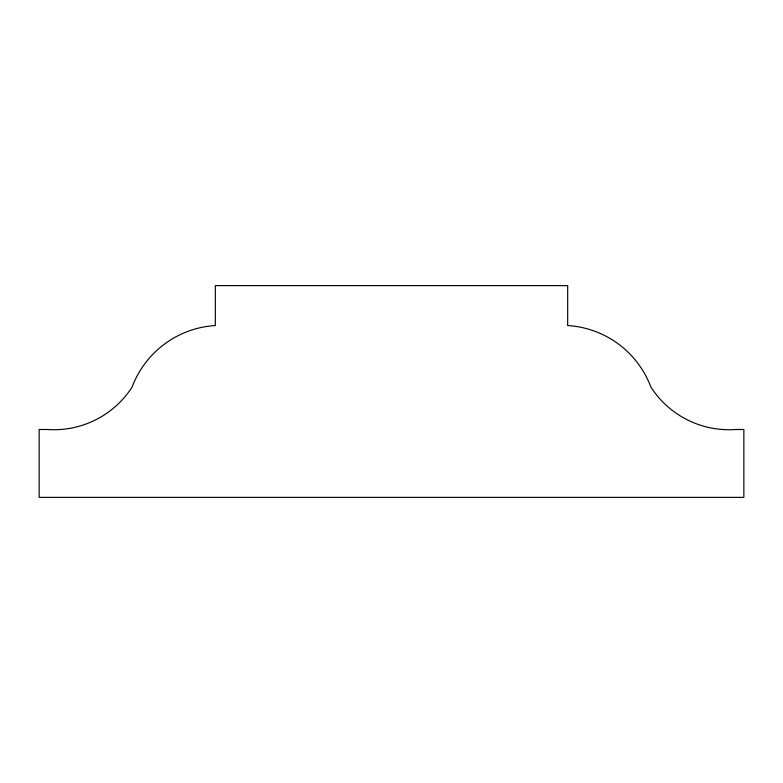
<?xml version="1.0" encoding="UTF-8"?>
<svg xmlns="http://www.w3.org/2000/svg" width="783" height="783" viewBox="0 0 783 783"><rect width="100%" height="100%" fill="white"/><g stroke="black" fill="none" stroke-linecap="round" stroke-linejoin="round"><path stroke-width="1.17" d="M567.675 285.629L215.325 285.629L215.325 325.542A95.095 95.095 0 0 0 132.102 387.086A92.991 92.991 0 0 1 47.205 429.495L39.15 429.495L39.15 497.371L743.85 497.371L743.85 429.495L735.795 429.495A92.991 92.991 0 0 1 650.898 387.086A95.095 95.095 0 0 0 567.675 325.542L567.675 285.629"/></g></svg>
